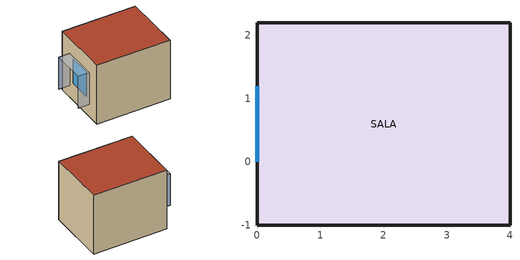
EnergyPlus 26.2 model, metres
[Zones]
SALA
 floor adiabatic (PAREDE): 0,2.2 4,2.2 4,-1 0,-1 z-1
 wall outside (PAREDE): 0,2.2 0,-1 4,-1 4,2.2 0,2.2 z-1:2.4
 window (VIDRO): 0,1.2 0,0 z0:1.4
 roof outside (PAREDE): 0,-1 4,-1 4,2.2 0,2.2 z2.4
shading: 0,1.5 -0.6,1.5 / 0,-0.3 -0.6,-0.3 z-0.3:1.55; 0,-0.3 0,1.5 -0.6,1.5 -0.6,-0.3 z1.55
[Building]
Verificacao F3.8 grelha-oeste: 0, Suburbs, 0.04, 0.4, FullExterior, 25, 6
[Material:NoMass]
PAREDE: MediumRough, 1, 0.9, 0.7, 0.7
[Construction]
PAREDE: PAREDE
VIDRO: VIDRO
[WindowMaterial:SimpleGlazingSystem]
VIDRO: 5.8, 0.8, 0.85
[Zone]
SALA
